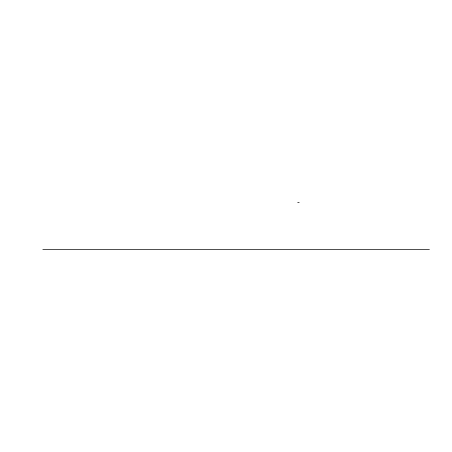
<?xml version="1.0" encoding="UTF-8"?>
<svg xmlns="http://www.w3.org/2000/svg" width="452" height="452" viewBox="0 0 452 452"><rect width="100%" height="100%" fill="white"/><g stroke="black" fill="none" stroke-linecap="round" stroke-linejoin="round"><path stroke-width="0.68" d="M297.715 202.349L299.184 202.349M42.827 249.651L429.4 249.651"/></g></svg>
